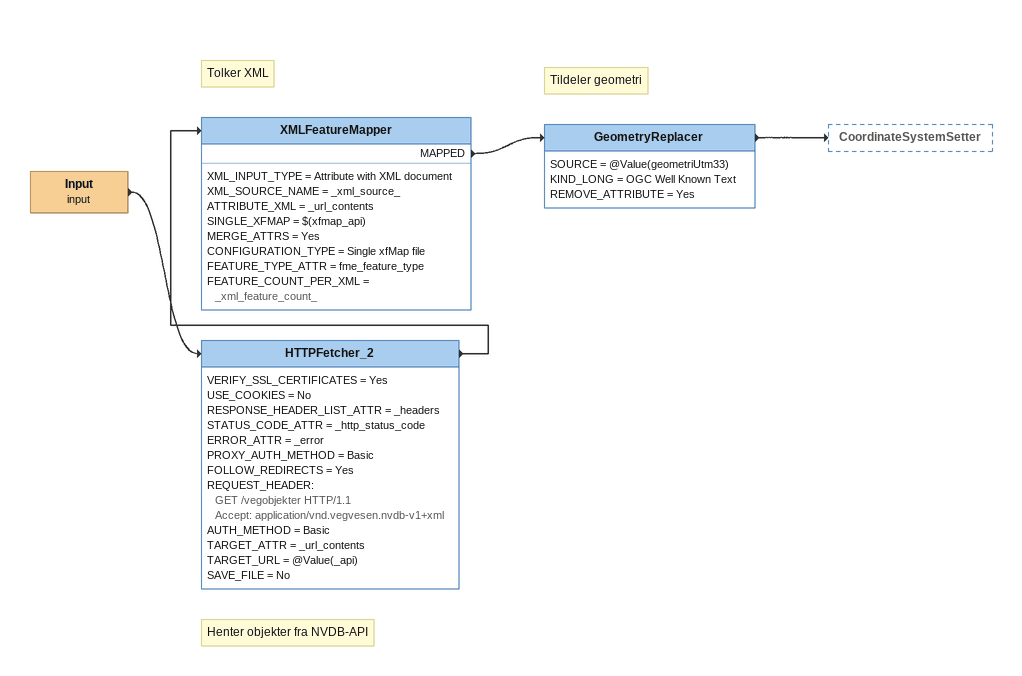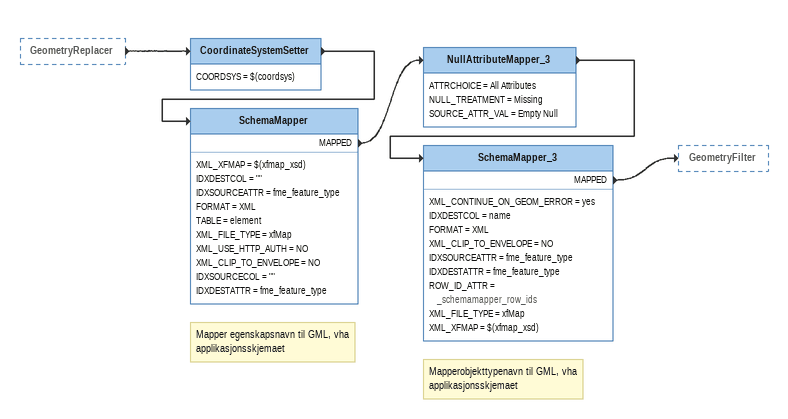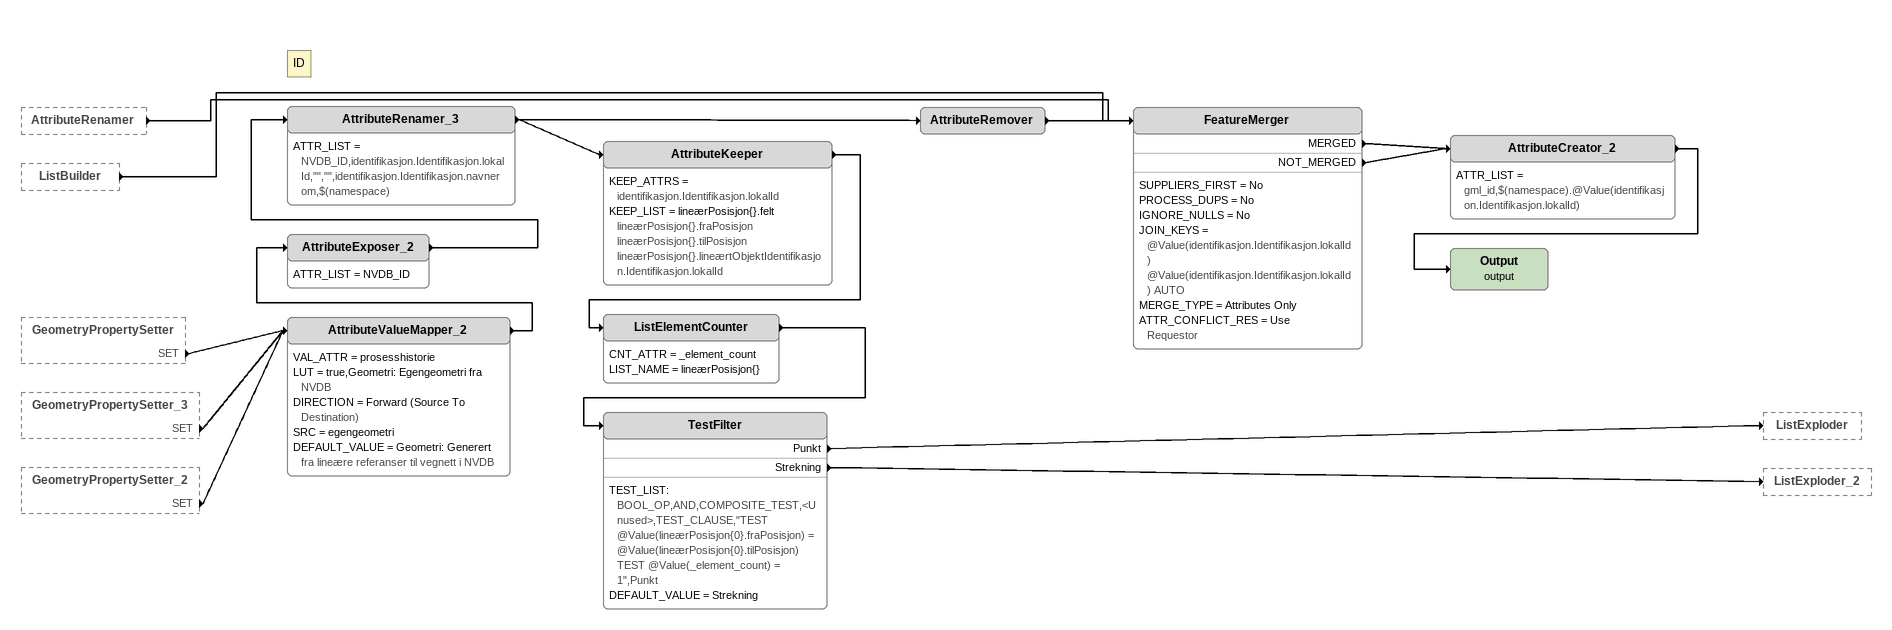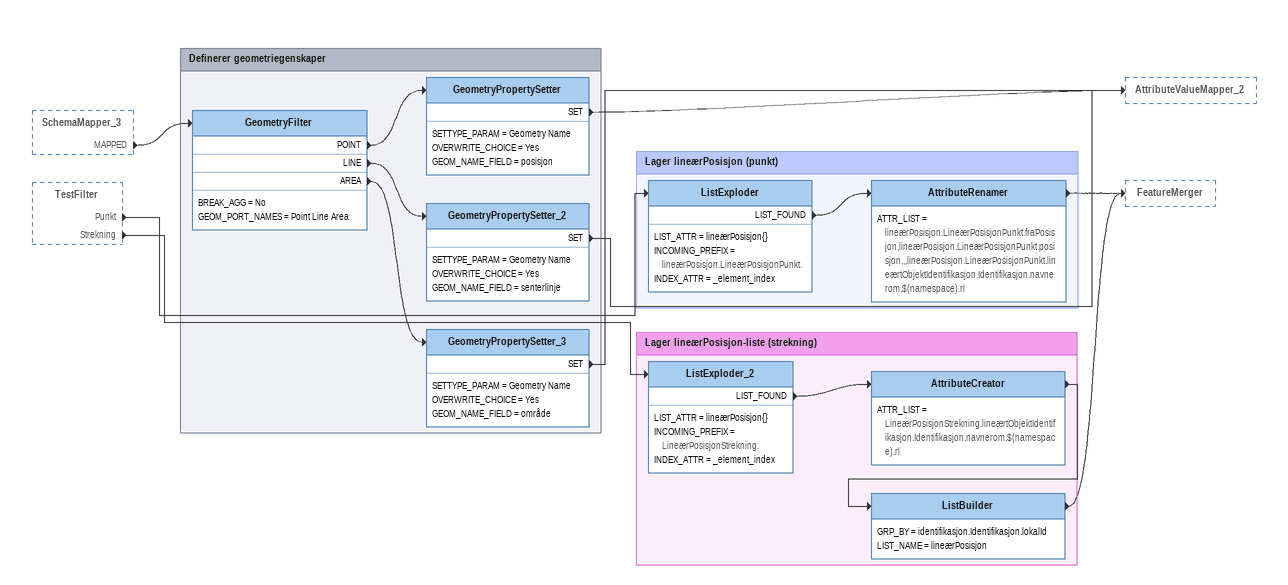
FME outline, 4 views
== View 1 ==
Input (input)
    -> HTTPFetcher_2
Note: Henter objekter fra NVDB-API
HTTPFetcher_2
    VERIFY_SSL_CERTIFICATES = Yes
    USE_COOKIES = No
    RESPONSE_HEADER_LIST_ATTR = _headers
    STATUS_CODE_ATTR = _http_status_code
    ERROR_ATTR = _error
    PROXY_AUTH_METHOD = Basic
    FOLLOW_REDIRECTS = Yes
    REQUEST_HEADER:
      GET /vegobjekter HTTP/1.1
      Accept: application/vnd.vegvesen.nvdb-v1+xml
    AUTH_METHOD = Basic
    TARGET_ATTR = _url_contents
    TARGET_URL = @Value(_api)
    SAVE_FILE = No
    -> XMLFeatureMapper
Note: Tolker XML
XMLFeatureMapper
    XML_INPUT_TYPE = Attribute with XML document
    XML_SOURCE_NAME = _xml_source_
    ATTRIBUTE_XML = _url_contents
    SINGLE_XFMAP = $(xfmap_api)
    MERGE_ATTRS = Yes
    CONFIGURATION_TYPE = Single xfMap file
    FEATURE_TYPE_ATTR = fme_feature_type
    FEATURE_COUNT_PER_XML = _xml_feature_count_
    MAPPED -> GeometryReplacer
Note: Tildeler geometri
GeometryReplacer
    SOURCE = @Value(geometriUtm33)
    KIND_LONG = OGC Well Known Text
    REMOVE_ATTRIBUTE = Yes
    -> CoordinateSystemSetter

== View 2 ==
GeometryReplacer [outside]
    -> CoordinateSystemSetter
CoordinateSystemSetter
    COORDSYS = $(coordsys)
    -> SchemaMapper
Note: Mapper egenskapsnavn til GML, vha applikasjonsskjemaet
SchemaMapper
    XML_XFMAP = $(xfmap_xsd)
    IDXDESTCOL = ""
    IDXSOURCEATTR = fme_feature_type
    FORMAT = XML
    TABLE = element
    XML_FILE_TYPE = xfMap
    XML_USE_HTTP_AUTH = NO
    XML_CLIP_TO_ENVELOPE = NO
    IDXSOURCECOL = ""
    IDXDESTATTR = fme_feature_type
    MAPPED -> NullAttributeMapper_3
NullAttributeMapper_3
    ATTRCHOICE = All Attributes
    NULL_TREATMENT = Missing
    SOURCE_ATTR_VAL = Empty Null
    -> SchemaMapper_3
Note: Mapperobjekttypenavn til GML, vha applikasjonsskjemaet
SchemaMapper_3
    XML_CONTINUE_ON_GEOM_ERROR = yes
    IDXDESTCOL = name
    FORMAT = XML
    XML_CLIP_TO_ENVELOPE = NO
    IDXSOURCEATTR = fme_feature_type
    IDXDESTATTR = fme_feature_type
    ROW_ID_ATTR = _schemamapper_row_ids
    XML_FILE_TYPE = xfMap
    XML_XFMAP = $(xfmap_xsd)
    MAPPED -> GeometryFilter

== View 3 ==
AttributeRenamer [outside]
    -> FeatureMerger
ListBuilder [outside]
    -> FeatureMerger
GeometryPropertySetter [outside]
    SET -> AttributeValueMapper_2
GeometryPropertySetter_3 [outside]
    SET -> AttributeValueMapper_2
GeometryPropertySetter_2 [outside]
    SET -> AttributeValueMapper_2
AttributeValueMapper_2
    VAL_ATTR = prosesshistorie
    LUT = true,Geometri: Egengeometri fra NVDB
    DIRECTION = Forward (Source To Destination)
    SRC = egengeometri
    DEFAULT_VALUE = Geometri: Generert fra lineære referanser til vegnett i NVDB
    -> AttributeExposer_2
AttributeExposer_2
    ATTR_LIST = NVDB_ID
    -> AttributeRenamer_3
Note: ID
AttributeRenamer_3
    ATTR_LIST = NVDB_ID,identifikasjon.Identifikasjon.lokalId,"","",identifikasjon.Identifikasjon.navnerom,$(namespace)
    -> AttributeKeeper
    -> AttributeRemover
AttributeRemover
    -> FeatureMerger
AttributeKeeper
    KEEP_ATTRS = identifikasjon.Identifikasjon.lokalId
    KEEP_LIST = lineærPosisjon{}.felt lineærPosisjon{}.fraPosisjon lineærPosisjon{}.tilPosisjon lineærPosisjon{}.lineærtObjektIdentifikasjon.Identifikasjon.lokalId
    -> ListElementCounter
ListElementCounter
    CNT_ATTR = _element_count
    LIST_NAME = lineærPosisjon{}
    -> TestFilter
TestFilter
    TEST_LIST:
      BOOL_OP,AND,COMPOSITE_TEST,<Unused>,TEST_CLAUSE,"TEST @Value(lineærPosisjon{0}.fraPosisjon) = @Value(lineærPosisjon{0}.tilPosisjon)
      TEST @Value(_element_count) = 1",Punkt
    DEFAULT_VALUE = Strekning
    Punkt -> ListExploder
    Strekning -> ListExploder_2
FeatureMerger
    SUPPLIERS_FIRST = No
    PROCESS_DUPS = No
    IGNORE_NULLS = No
    JOIN_KEYS = @Value(identifikasjon.Identifikasjon.lokalId) @Value(identifikasjon.Identifikasjon.lokalId) AUTO
    MERGE_TYPE = Attributes Only
    ATTR_CONFLICT_RES = Use Requestor
    MERGED -> AttributeCreator_2
    NOT_MERGED -> AttributeCreator_2
AttributeCreator_2
    ATTR_LIST = gml_id,$(namespace).@Value(identifikasjon.Identifikasjon.lokalId)
    -> Output (output)
Output (output)

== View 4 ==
SchemaMapper_3 [outside]
    MAPPED -> GeometryFilter
TestFilter [outside]
    Punkt -> ListExploder
    Strekning -> ListExploder_2

Bookmark: Definerer geometriegenskaper
GeometryFilter
    BREAK_AGG = No
    GEOM_PORT_NAMES = Point Line Area
    POINT -> GeometryPropertySetter
    LINE -> GeometryPropertySetter_2
    AREA -> GeometryPropertySetter_3
GeometryPropertySetter
    SETTYPE_PARAM = Geometry Name
    OVERWRITE_CHOICE = Yes
    GEOM_NAME_FIELD = posisjon
    SET -> AttributeValueMapper_2
GeometryPropertySetter_2
    SETTYPE_PARAM = Geometry Name
    OVERWRITE_CHOICE = Yes
    GEOM_NAME_FIELD = senterlinje
    SET -> AttributeValueMapper_2
GeometryPropertySetter_3
    SETTYPE_PARAM = Geometry Name
    OVERWRITE_CHOICE = Yes
    GEOM_NAME_FIELD = område
    SET -> AttributeValueMapper_2

Bookmark: Lager lineærPosisjon (punkt)
ListExploder
    LIST_ATTR = lineærPosisjon{}
    INCOMING_PREFIX = lineærPosisjon.LineærPosisjonPunkt.
    INDEX_ATTR = _element_index
    LIST_FOUND -> AttributeRenamer
AttributeRenamer
    ATTR_LIST = lineærPosisjon.LineærPosisjonPunkt.fraPosisjon,lineærPosisjon.LineærPosisjonPunkt.posisjon,,,lineærPosisjon.LineærPosisjonPunkt.lineærtObjektIdentifikasjon.Identifikasjon.navnerom,$(namespace).rl
    -> FeatureMerger

Bookmark: Lager lineærPosisjon-liste (strekning)
ListExploder_2
    LIST_ATTR = lineærPosisjon{}
    INCOMING_PREFIX = LineærPosisjonStrekning.
    INDEX_ATTR = _element_index
    LIST_FOUND -> AttributeCreator
AttributeCreator
    ATTR_LIST = LineærPosisjonStrekning.lineærtObjektIdentifikasjon.Identifikasjon.navnerom,$(namespace).rl
    -> ListBuilder
ListBuilder
    GRP_BY = identifikasjon.Identifikasjon.lokalId
    LIST_NAME = lineærPosisjon
    -> FeatureMerger
